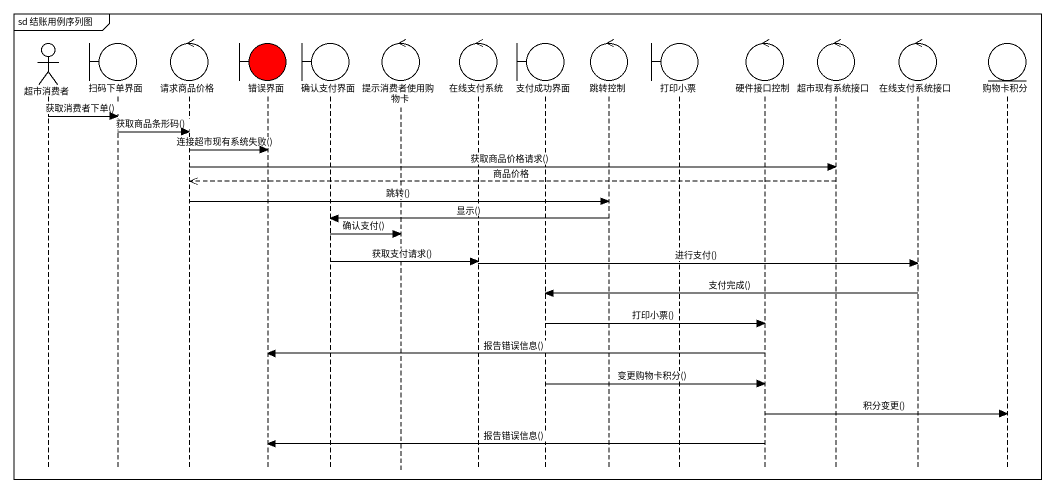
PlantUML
@startuml
mainframe sd 结账用例序列图
hide footbox
actor 超市消费者
boundary 扫码下单界面
control 请求商品价格
boundary 错误界面 #FF0000
boundary 确认支付界面
control 提示消费者使用购物卡
control 在线支付系统
boundary 支付成功界面
control 跳转控制
boundary 打印小票
control 硬件接口控制
control 超市现有系统接口
control 在线支付系统接口
entity 购物卡积分

超市消费者 -> 扫码下单界面 : 获取消费者下单()
扫码下单界面 -> 请求商品价格 : 获取商品条形码()
请求商品价格 -> 错误界面 : 连接超市现有系统失败()
请求商品价格 -> 超市现有系统接口 : 获取商品价格请求()
超市现有系统接口 -->> 请求商品价格 : 商品价格
请求商品价格 -> 跳转控制 : 跳转()
跳转控制 -> 确认支付界面 : 显示()
确认支付界面 -> 提示消费者使用购物卡 : 确认支付()
确认支付界面 -> 在线支付系统 : 获取支付请求()
在线支付系统 -> 在线支付系统接口 : 进行支付()
在线支付系统接口 -> 支付成功界面 : 支付完成()
支付成功界面 -> 硬件接口控制 : 打印小票()
硬件接口控制 -> 错误界面 : 报告错误信息()
支付成功界面 -> 硬件接口控制 : 变更购物卡积分()
硬件接口控制 -> 购物卡积分 : 积分变更()
硬件接口控制 -> 错误界面 : 报告错误信息()
@enduml
